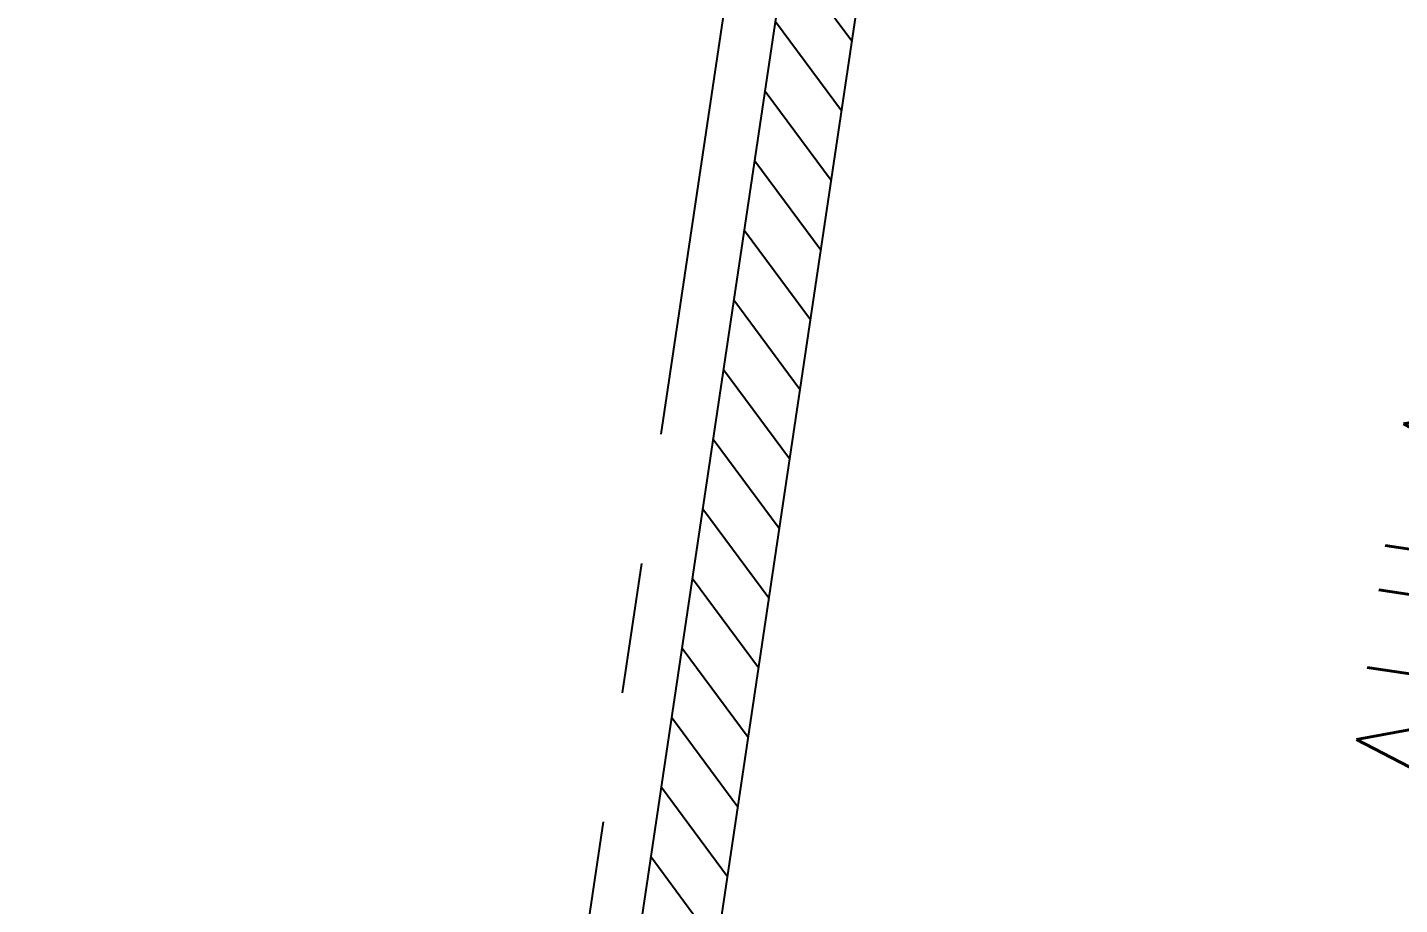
# Model space of a CAD drawing. Header units: millimetres. Extents: x 338 to 506, y 179 to 335.
# Drawn here: x 407.952 to 410.576, y 269.691 to 271.37 of the extents above; entities that cross this region are included whole.
import ezdxf
from ezdxf.enums import TextEntityAlignment as Align

# ---------------------------------------------------------------- set-up
doc = ezdxf.new("R2010")
doc.units = ezdxf.units.MM
doc.linetypes.add('CENTER', pattern=[2, 1.25, -0.25, 0.25, -0.25])
doc.linetypes.add('DASHED2', pattern=[0.375, 0.25, -0.125])
for name, color, linetype in [('EJES_DE_COLUMNA', 255, 'DASHED2'), ('MUROS', 32, 'Continuous'), ('TEXTOS', 7, 'Continuous')]:
    doc.layers.add(name, color=color, linetype=linetype)
doc.styles.add('NOTAS', font='simplex.shx')

# ---------------------------------------------------------------- blocks, each defined once
blk = doc.blocks.new('*X906')
at = {"color": 0}
for p, q in [((89.454, 89.7577), (89.304, 89.6077)), ((89.5887, 89.7577), (89.4387, 89.6077)), ((89.7234, 89.7577), (89.5734, 89.6077)), ((89.8581, 89.7577), (89.7081, 89.6077)), ((89.9928, 89.7577), (89.8428, 89.6077)), ((90.1275, 89.7577), (89.9775, 89.6077)), ((90.2622, 89.7577), (90.1122, 89.6077)), ((90.3969, 89.7577), (90.2469, 89.6077)), ((90.5316, 89.7577), (90.3816, 89.6077)), ((90.6663, 89.7577), (90.5163, 89.6077)), ((90.801, 89.7577), (90.651, 89.6077)), ((90.9357, 89.7577), (90.7857, 89.6077)), ((91.0704, 89.7577), (90.9204, 89.6077)), ((91.2051, 89.7577), (91.0551, 89.6077))]:
    blk.add_line(p, q, dxfattribs=at)
blk = doc.blocks.new('MESAS_AULA_INFORMATICA')
at = {"layer": 'TEXTOS', "color": 5, "style": 'NOTAS'}
blk.add_text('AULA DE INFORMÁTICA', height=0.25, dxfattribs=at).set_placement((2984.382, 1968.7438), align=Align.TOP_CENTER)
blk = doc.blocks.new('EJES_ESTRUCTURALES')
at = {"layer": 'EJES_DE_COLUMNA', "color": 9, "linetype": 'CENTER'}
blk.add_line((661.47768, 185.14297), (759.37077, 185.14297), dxfattribs=at)
blk = doc.blocks.new('A$C7152A42C')
at = {"layer": 'MUROS'}
blk.add_lwpolyline([(95.06986, 89.60772), (88.05626, 89.60772), (88.05626, 89.75772), (88.45755, 89.75772), (88.45755, 89.75772), (88.60677, 89.75772), (88.60677, 89.75772), (88.80131, 89.75772), (88.80131, 89.75772), (95.06986, 89.75772), (95.06987, 89.60772)], dxfattribs=at)
at = {"color": 4}
blk.add_blockref('MESAS_AULA_INFORMATICA', (-2892.7659, -1880.28762), dxfattribs=at)
at = {"layer": 'EJES_DE_COLUMNA'}
blk.add_blockref('EJES_ESTRUCTURALES', (-631.22088, -95.28525), dxfattribs=at)
at = {"layer": 'MUROS', "linetype": 'Continuous'}
blk.add_blockref('*X906', (0, 0), dxfattribs=at)

msp = doc.modelspace()

# ---------------------------------------------------------------- block references
at = {"layer": 'MUROS', "color": 32, "rotation": 81.53046525965426}
msp.add_blockref('A$C7152A42C', (484.7482, 168.0844), dxfattribs=at)

doc.saveas('drawing.dxf')
